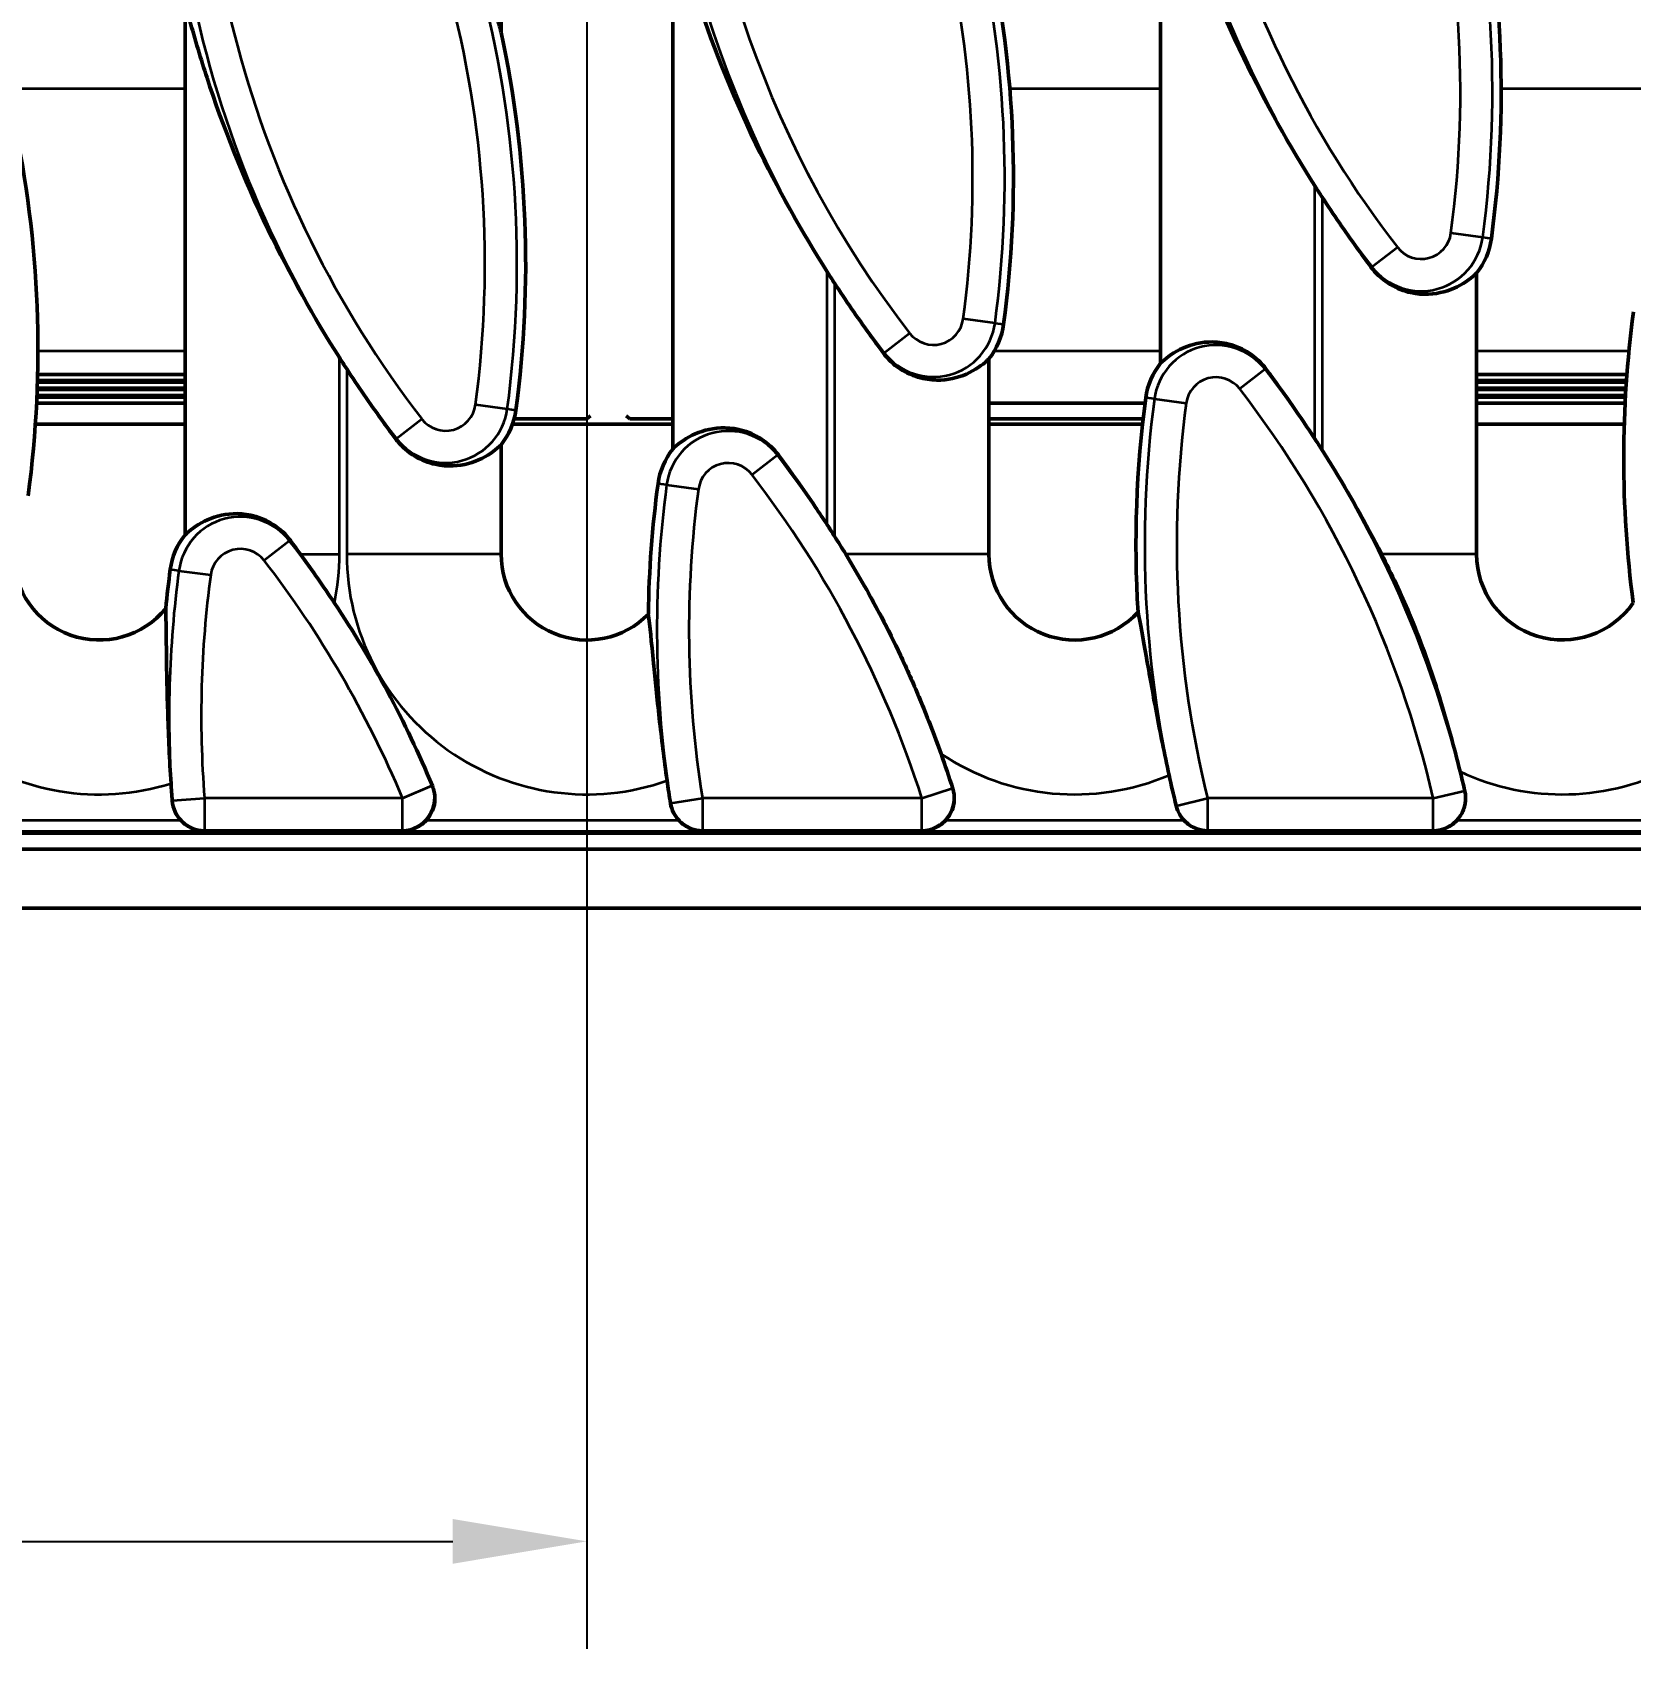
# Model space of a CAD drawing. Header units: millimetres. Extents: x 0 to 1485, y 0 to 1050.
# Drawn here: x 1116.6 to 1191, y 407.5 to 482.8 of the extents above; entities that cross this region are included whole.
import ezdxf

# ---------------------------------------------------------------- set-up
doc = ezdxf.new("R2010")
doc.units = ezdxf.units.MM
doc.header["$LTSCALE"] = 2.5
for name, color, linetype, lineweight in [('Bemaßung (ISO)', 7, 'Continuous', 25), ('Sichtbar (ISO)', 7, 'Continuous', 50), ('Sichtbar schmal (ISO)', 7, 'Continuous', 35)]:
    doc.layers.add(name, color=color, linetype=linetype, lineweight=lineweight)
doc.styles.add('TXT 3_5', font='isocpeur.ttf')
doc.dimstyles.new('Anrin Standard (DIN)', dxfattribs={"dimscale": 2.5, "dimtxt": 3.5, "dimasz": 2.5, "dimexe": 2, "dimexo": 0, "dimgap": 0.8, "dimtad": 1, "dimrnd": 1e-08, "dimtxsty": 'TXT 3_5', "dimcen": 0.09, "dimdle": 10, "dimclrd": 256, "dimclre": 256, "dimclrt": 256, "dimadec": 0, "dimazin": 2, "dimtfac": 0.714286, "dimtmove": 0, "dimatfit": 3, "dimfxl": 1, "dimtolj": 1, "dimlwd": -1, "dimlwe": -1, "dimarcsym": 0})

# ---------------------------------------------------------------- blocks, each defined once
blk = doc.blocks.new('*D26')
at = {"layer": 'Bemaßung (ISO)', "transparency": 16777216}
for p, q in [((642.405, 507.455), (642.405, 407.455)), ((1142.405, 507.455), (1142.405, 407.455)), ((648.655, 412.455), (1136.155, 412.455))]:
    blk.add_line(p, q, dxfattribs=at)
for points in [[(648.655, 413.496), (648.655, 411.413), (642.405, 412.455)], [(1136.155, 413.496), (1136.155, 411.413), (1142.405, 412.455)]]:
    blk.add_solid(points, dxfattribs=at)
at = {"layer": 'Defpoints', "color": 0, "transparency": 16777216}
for p in [(642.405, 507.455), (1142.405, 507.455), (1142.405, 412.455)]:
    blk.add_point(p, dxfattribs=at)
at = {"layer": 'Bemaßung (ISO)', "transparency": 16777216, "insert": (884.092, 423.205), "char_height": 8.75, "attachment_point": 1, "style": 'TXT 3_5'}
blk.add_mtext('\\A1;500', dxfattribs=at)

msp = doc.modelspace()

# ---------------------------------------------------------------- linework, layer by layer
at = {"layer": 'Sichtbar (ISO)'}
for p, q in [((1138.405, 497.499), (1138.405, 482.771)), ((1169.132, 467.355), (1169.132, 492.139)), ((1146.405, 463.355), (1146.405, 488.139)), ((1123.678, 459.355), (1123.678, 484.139)), ((1183.86, 471.554), (1183.86, 458.455)), ((1161.132, 467.554), (1161.132, 458.455)), ((1116.8, 466.474), (1123.678, 466.474)), ((1123.678, 466.542), (1116.802, 466.542)), ((1116.809, 466.823), (1123.678, 466.823)), ((1183.86, 466.823), (1190.864, 466.823)), ((1190.843, 466.542), (1183.86, 466.542)), ((1183.86, 466.474), (1190.838, 466.474)), ((1123.678, 465.496), (1116.762, 465.496)), ((1116.775, 465.777), (1123.678, 465.777)), ((1123.678, 465.845), (1116.778, 465.845)), ((1116.789, 466.126), (1123.678, 466.126)), ((1123.678, 466.193), (1116.791, 466.193)), ((1161.132, 465.498), (1168.412, 465.498)), ((1190.819, 466.193), (1183.86, 466.193)), ((1183.86, 466.126), (1190.815, 466.126)), ((1190.798, 465.845), (1183.86, 465.845)), ((1183.86, 465.777), (1190.795, 465.777)), ((1190.78, 465.496), (1183.86, 465.496)), ((1142.405, 464.764), (1139.013, 464.764)), ((1142.572, 464.904), (1142.405, 464.764)), ((1144.405, 464.764), (1144.238, 464.904)), ((1146.405, 464.764), (1144.405, 464.764)), ((1168.322, 464.764), (1161.132, 464.764)), ((1123.678, 464.519), (1116.705, 464.519)), ((1146.405, 464.519), (1138.938, 464.519)), ((1168.295, 464.519), (1161.132, 464.519)), ((1190.74, 464.519), (1183.86, 464.519)), ((1138.405, 463.554), (1138.405, 458.455)), ((893.166, 445.455), (1391.644, 445.455)), ((1394.905, 444.705), (389.905, 444.705)), ((389.905, 441.955), (1394.905, 441.955))]:
    msp.add_line(p, q, dxfattribs=at)
for centre, radius, start, end in [((1133.729, 479.995), 51.275, 352.3504, 12.13108), ((1111.002, 475.995), 51.275, 352.3504, 12.13108), ((1088.275, 471.995), 51.275, 352.3504, 12.13108), ((1065.547, 467.995), 51.275, 352.3504, 12.13108), ((1219.263, 502.914), 50.882, 212.45081, 213.15705), ((1181.278, 473.609), 3.3, 321.48132, 352.3504), ((1196.535, 498.914), 50.882, 212.45081, 213.15705), ((1241.99, 462.914), 51.275, 172.3504, 187.53433), ((1158.55, 469.609), 3.3, 321.48132, 352.3504), ((1173.808, 494.914), 50.882, 212.45081, 213.15705), ((1171.714, 465.3), 3.3, 141.48132, 172.3504), ((1219.263, 458.914), 51.275, 172.3504, 183.5312), ((1135.823, 465.609), 3.3, 321.48132, 352.3504), ((1148.987, 461.3), 3.3, 141.48132, 172.3504), ((1133.729, 435.995), 50.882, 32.45081, 33.15705), ((1196.535, 454.914), 51.275, 172.3504, 179.16797), ((1111.002, 431.995), 50.882, 32.45081, 33.15705), ((1126.26, 457.3), 3.3, 141.48132, 172.3504), ((1119.678, 458.455), 4, 180, 320.82077), ((1142.405, 458.455), 4, 180, 315.65128), ((1165.132, 458.455), 4, 180, 317.56852), ((1187.86, 458.455), 4, 180, 325.52962), ((1173.808, 450.914), 51.275, 172.3504, 174.38868), ((1088.275, 427.995), 50.882, 22.73262, 33.63529), ((1111.002, 431.995), 50.882, 17.78458, 19.70838), ((1219.263, 458.914), 50.882, 192.20043, 193.86361), ((1133.729, 435.995), 50.882, 12.97035, 14.02459), ((1173.808, 450.914), 50.882, 183.53961, 184.45218), ((1196.535, 454.914), 50.882, 187.92097, 189.12676)]:
    msp.add_arc(centre, radius, start, end, dxfattribs=at)
for points, knots in [([(1131.211, 499.297), (1132.391, 497.442), (1133.533, 495.411), (1135.691, 490.941), (1136.654, 488.486), (1137.661, 485.402), (1137.942, 484.469), (1138.266, 483.292), (1138.337, 483.029), (1138.405, 482.771)], [5.610352, 5.610352, 5.610352, 5.610352, 6.256852, 6.256852, 7.009099, 7.009099, 7.296608, 7.296608, 7.380319, 7.380319, 7.380319, 7.380319]), ([(1176.326, 475.612), (1175.146, 477.468), (1174.004, 479.499), (1171.847, 483.969), (1170.883, 486.424), (1169.876, 489.507), (1169.596, 490.441), (1169.271, 491.617), (1169.2, 491.88), (1169.132, 492.139)], [5.610352, 5.610352, 5.610352, 5.610352, 6.256852, 6.256852, 7.009099, 7.009099, 7.296608, 7.296608, 7.380319, 7.380319, 7.380319, 7.380319]), ([(1153.599, 471.612), (1152.419, 473.468), (1151.277, 475.499), (1149.119, 479.969), (1148.156, 482.424), (1147.149, 485.507), (1146.868, 486.441), (1146.544, 487.617), (1146.473, 487.88), (1146.405, 488.139)], [5.610352, 5.610352, 5.610352, 5.610352, 6.256852, 6.256852, 7.009099, 7.009099, 7.296608, 7.296608, 7.380319, 7.380319, 7.380319, 7.380319]), ([(1130.871, 467.612), (1129.691, 469.468), (1128.55, 471.499), (1126.392, 475.969), (1125.429, 478.424), (1124.422, 481.507), (1124.141, 482.441), (1123.817, 483.617), (1123.746, 483.88), (1123.678, 484.139)], [5.610352, 5.610352, 5.610352, 5.610352, 6.256852, 6.256852, 7.009099, 7.009099, 7.296608, 7.296608, 7.380319, 7.380319, 7.380319, 7.380319]), ([(1178.953, 471.816), (1178.724, 472.123), (1178.499, 472.43), (1177.734, 473.492), (1177.193, 474.278), (1176.666, 475.085)], [1.2694834, 1.2694834, 1.2694834, 1.2694834, 1.3818929, 1.3818929, 1.6649559, 1.6649559, 1.6649559, 1.6649559]), ([(1183.86, 471.554), (1183.747, 471.445), (1183.623, 471.339), (1183.167, 471.002), (1182.783, 470.802), (1181.889, 470.562), (1181.38, 470.514), (1180.484, 470.709), (1180.15, 470.832), (1179.528, 471.204), (1179.242, 471.454), (1178.997, 471.758), (1178.975, 471.787), (1178.953, 471.816)], [1.2625413, 1.2625413, 1.2625413, 1.2625413, 1.3515841, 1.3515841, 1.5621044, 1.5621044, 1.7726247, 1.7726247, 1.8811482, 1.8811482, 1.9896717, 1.9896717, 2.0005996, 2.0005996, 2.0005996, 2.0005996]), ([(1156.226, 467.816), (1155.997, 468.123), (1155.772, 468.43), (1155.007, 469.492), (1154.466, 470.278), (1153.939, 471.085)], [1.2694834, 1.2694834, 1.2694834, 1.2694834, 1.3818929, 1.3818929, 1.6649559, 1.6649559, 1.6649559, 1.6649559]), ([(1161.132, 467.554), (1161.02, 467.445), (1160.896, 467.339), (1160.439, 467.002), (1160.056, 466.802), (1159.162, 466.562), (1158.653, 466.514), (1157.757, 466.709), (1157.423, 466.832), (1156.801, 467.204), (1156.515, 467.454), (1156.27, 467.758), (1156.248, 467.787), (1156.226, 467.816)], [1.2625413, 1.2625413, 1.2625413, 1.2625413, 1.3515841, 1.3515841, 1.5621044, 1.5621044, 1.7726247, 1.7726247, 1.8811482, 1.8811482, 1.9896717, 1.9896717, 2.0005996, 2.0005996, 2.0005996, 2.0005996]), ([(1169.132, 467.355), (1169.245, 467.464), (1169.369, 467.571), (1169.825, 467.907), (1170.208, 468.107), (1171.103, 468.347), (1171.612, 468.396), (1172.508, 468.2), (1172.842, 468.077), (1173.463, 467.706), (1173.75, 467.456), (1173.995, 467.151), (1174.017, 467.123), (1174.038, 467.093)], [1.2625413, 1.2625413, 1.2625413, 1.2625413, 1.3515841, 1.3515841, 1.5621044, 1.5621044, 1.7726247, 1.7726247, 1.8811482, 1.8811482, 1.9896717, 1.9896717, 2.0005996, 2.0005996, 2.0005996, 2.0005996]), ([(1133.499, 463.816), (1133.269, 464.123), (1133.045, 464.43), (1132.28, 465.492), (1131.739, 466.278), (1131.211, 467.085)], [1.2694834, 1.2694834, 1.2694834, 1.2694834, 1.3818929, 1.3818929, 1.6649559, 1.6649559, 1.6649559, 1.6649559]), ([(1174.038, 467.093), (1174.104, 467.005), (1174.169, 466.918), (1174.943, 465.872), (1175.646, 464.866), (1176.326, 463.824)], [4.7050934, 4.7050934, 4.7050934, 4.7050934, 4.73807, 4.73807, 5.1004325, 5.1004325, 5.1004325, 5.1004325]), ([(1146.405, 463.355), (1146.517, 463.464), (1146.641, 463.571), (1147.098, 463.907), (1147.481, 464.107), (1148.375, 464.347), (1148.885, 464.396), (1149.78, 464.2), (1150.115, 464.077), (1150.736, 463.706), (1151.022, 463.456), (1151.267, 463.151), (1151.289, 463.123), (1151.311, 463.093)], [1.2625413, 1.2625413, 1.2625413, 1.2625413, 1.3515841, 1.3515841, 1.5621044, 1.5621044, 1.7726247, 1.7726247, 1.8811482, 1.8811482, 1.9896717, 1.9896717, 2.0005996, 2.0005996, 2.0005996, 2.0005996]), ([(1138.405, 463.554), (1138.293, 463.445), (1138.169, 463.339), (1137.712, 463.002), (1137.329, 462.802), (1136.435, 462.562), (1135.925, 462.514), (1135.03, 462.709), (1134.695, 462.832), (1134.074, 463.204), (1133.788, 463.454), (1133.543, 463.758), (1133.521, 463.787), (1133.499, 463.816)], [1.2625413, 1.2625413, 1.2625413, 1.2625413, 1.3515841, 1.3515841, 1.5621044, 1.5621044, 1.7726247, 1.7726247, 1.8811482, 1.8811482, 1.9896717, 1.9896717, 2.0005996, 2.0005996, 2.0005996, 2.0005996]), ([(1176.666, 463.297), (1176.806, 463.077), (1176.945, 462.854), (1177.916, 461.283), (1178.707, 459.881), (1179.434, 458.455)], [5.03864, 5.03864, 5.03864, 5.03864, 5.1143786, 5.1143786, 5.5708105, 5.5708105, 5.5708105, 5.5708105]), ([(1151.311, 463.093), (1151.894, 462.313), (1152.476, 461.497), (1153.232, 460.381), (1153.416, 460.104), (1153.599, 459.824)], [4.2537697, 4.2537697, 4.2537697, 4.2537697, 4.5467408, 4.5467408, 4.6422029, 4.6422029, 4.6422029, 4.6422029]), ([(1123.678, 459.355), (1123.79, 459.464), (1123.914, 459.571), (1124.371, 459.907), (1124.754, 460.107), (1125.648, 460.347), (1126.157, 460.396), (1127.053, 460.2), (1127.387, 460.077), (1128.009, 459.706), (1128.295, 459.456), (1128.54, 459.151), (1128.562, 459.123), (1128.584, 459.093)], [1.2625413, 1.2625413, 1.2625413, 1.2625413, 1.3515841, 1.3515841, 1.5621044, 1.5621044, 1.7726247, 1.7726247, 1.8811482, 1.8811482, 1.9896717, 1.9896717, 2.0005996, 2.0005996, 2.0005996, 2.0005996]), ([(1154.465, 458.455), (1154.765, 457.964), (1155.058, 457.47), (1155.609, 456.503), (1155.87, 456.028), (1156.439, 454.946), (1156.728, 454.368), (1157.325, 453.1), (1157.61, 452.454), (1158.244, 450.931), (1158.583, 450.049), (1158.903, 449.154)], [-1.030478, -1.030478, -1.030478, -1.030478, -0.8584, -0.8584, -0.697116, -0.697116, -0.498004, -0.498004, -0.284965, -0.284965, 0, 0, 0, 0]), ([(1179.434, 458.455), (1179.666, 457.999), (1179.893, 457.536), (1180.326, 456.608), (1180.527, 456.156), (1180.972, 455.097), (1181.194, 454.53), (1181.675, 453.21), (1181.916, 452.486), (1182.498, 450.605), (1182.802, 449.497), (1183.094, 448.326)], [-1.096735, -1.096735, -1.096735, -1.096735, -0.939935, -0.939935, -0.786899, -0.786899, -0.59508, -0.59508, -0.361992, -0.361992, 0, 0, 0, 0]), ([(1123.023, 447.773), (1122.956, 448.864), (1122.907, 449.94), (1122.841, 451.959), (1122.823, 452.88), (1122.797, 454.593), (1122.79, 455.323), (1122.778, 455.928)], [-0.8843996, -0.8843996, -0.8843996, -0.8843996, -0.5894417, -0.5894417, -0.3017852, -0.3017852, 0, 0, 0, 0]), ([(1169.53, 448.161), (1169.315, 449.156), (1169.117, 450.143), (1168.764, 452.008), (1168.611, 452.873), (1168.315, 454.55), (1168.189, 455.262), (1168.085, 455.756)], [-0.7974145, -0.7974145, -0.7974145, -0.7974145, -0.5446426, -0.5446426, -0.294853, -0.294853, 0, 0, 0, 0]), ([(1146.139, 447.902), (1146.001, 448.893), (1145.879, 449.875), (1145.669, 451.735), (1145.582, 452.599), (1145.408, 454.365), (1145.333, 455.132), (1145.265, 455.659)], [-0.7784973, -0.7784973, -0.7784973, -0.7784973, -0.5388847, -0.5388847, -0.3020783, -0.3020783, 0, 0, 0, 0]), ([(1135.204, 447.658), (1135.28, 447.476), (1135.32, 447.28), (1135.322, 446.888), (1135.285, 446.695), (1135.141, 446.34), (1135.038, 446.18), (1134.907, 446.044)], [0, 0, 0, 0, 0.0592407, 0.0592407, 0.1176998, 0.1176998, 0.1743219, 0.1743219, 0.1743219, 0.1743219]), ([(1159.452, 447.537), (1159.512, 447.349), (1159.535, 447.152), (1159.504, 446.761), (1159.45, 446.572), (1159.296, 446.269), (1159.21, 446.149), (1159.11, 446.044)], [0, 0, 0, 0, 0.0590886, 0.0590886, 0.1174967, 0.1174967, 0.1613716, 0.1613716, 0.1613716, 0.1613716]), ([(1183.313, 447.416), (1183.357, 447.224), (1183.363, 447.026), (1183.299, 446.64), (1183.23, 446.456), (1183.072, 446.202), (1183.008, 446.119), (1182.936, 446.044)], [0, 0, 0, 0, 0.0589687, 0.0589687, 0.117341, 0.117341, 0.148754, 0.148754, 0.148754, 0.148754]), ([(1123.492, 446.044), (1123.377, 446.163), (1123.283, 446.301), (1123.139, 446.613), (1123.094, 446.787), (1123.08, 446.964)], [0.1207297, 0.1207297, 0.1207297, 0.1207297, 0.1703871, 0.1703871, 0.2238596, 0.2238596, 0.2238596, 0.2238596]), ([(1146.696, 446.044), (1146.595, 446.149), (1146.511, 446.267), (1146.372, 446.537), (1146.323, 446.687), (1146.298, 446.843)], [0.12070111, 0.12070111, 0.12070111, 0.12070111, 0.16422041, 0.16422041, 0.2115589, 0.2115589, 0.2115589, 0.2115589]), ([(1170.237, 446.044), (1170.151, 446.134), (1170.076, 446.234), (1169.947, 446.461), (1169.896, 446.589), (1169.863, 446.722)], [0.12067766, 0.12067766, 0.12067766, 0.12067766, 0.15798761, 0.15798761, 0.19911986, 0.19911986, 0.19911986, 0.19911986]), ([(1123.492, 446.044), (1123.564, 445.969), (1123.647, 445.896), (1123.856, 445.748), (1123.982, 445.68), (1124.254, 445.582), (1124.391, 445.554), (1124.529, 445.546), (1124.531, 445.546), (1124.533, 445.546)], [-0.1380833, -0.1380833, -0.1380833, -0.1380833, -0.0969786, -0.0969786, -0.0478883, -0.0478883, 0, 0, 0.0006097, 0.0006097, 0.0006097, 0.0006097]), ([(1133.885, 445.546), (1133.887, 445.546), (1133.889, 445.546), (1134.023, 445.554), (1134.157, 445.582), (1134.421, 445.679), (1134.544, 445.746), (1134.751, 445.894), (1134.834, 445.968), (1134.907, 446.044)], [-0.1053965, -0.1053965, -0.1053965, -0.1053965, -0.104934, -0.104934, -0.0687552, -0.0687552, -0.0316419, -0.0316419, -0.0000392, -0.0000392, -0.0000392, -0.0000392]), ([(1146.696, 446.044), (1146.768, 445.969), (1146.851, 445.896), (1147.06, 445.748), (1147.186, 445.68), (1147.459, 445.582), (1147.597, 445.554), (1147.736, 445.546), (1147.737, 445.546), (1147.739, 445.546)], [-0.1383888, -0.1383888, -0.1383888, -0.1383888, -0.0972615, -0.0972615, -0.048032, -0.048032, 0, 0, 0.0006113, 0.0006113, 0.0006113, 0.0006113]), ([(1158.084, 445.546), (1158.086, 445.546), (1158.087, 445.546), (1158.223, 445.554), (1158.357, 445.582), (1158.622, 445.679), (1158.746, 445.747), (1158.954, 445.894), (1159.037, 445.968), (1159.11, 446.044)], [-0.1053773, -0.1053773, -0.1053773, -0.1053773, -0.1049149, -0.1049149, -0.0686926, -0.0686926, -0.0315361, -0.0315361, -0.0000394, -0.0000394, -0.0000394, -0.0000394]), ([(1170.237, 446.044), (1170.309, 445.969), (1170.391, 445.896), (1170.601, 445.748), (1170.728, 445.68), (1171.001, 445.582), (1171.14, 445.554), (1171.279, 445.546), (1171.281, 445.546), (1171.283, 445.546)], [-0.1386812, -0.1386812, -0.1386812, -0.1386812, -0.0975303, -0.0975303, -0.0481715, -0.0481715, 0, 0, 0.000613, 0.000613, 0.000613, 0.000613]), ([(1181.907, 445.546), (1181.908, 445.546), (1181.91, 445.546), (1182.046, 445.554), (1182.181, 445.582), (1182.448, 445.679), (1182.573, 445.747), (1182.78, 445.895), (1182.863, 445.969), (1182.936, 446.044)], [-0.1053647, -0.1053647, -0.1053647, -0.1053647, -0.1049022, -0.1049022, -0.0686405, -0.0686405, -0.0314468, -0.0314468, -0.0000397, -0.0000397, -0.0000397, -0.0000397])]:
    msp.add_open_spline(points, degree=3, knots=knots, dxfattribs=at)
for points in [[(1128.584, 459.093), (1128.741, 458.883), (1128.898, 458.67), (1129.055, 458.455)], [(1153.939, 459.297), (1154.116, 459.019), (1154.291, 458.738), (1154.465, 458.455)], [(1129.055, 458.455), (1129.601, 457.706), (1130.122, 456.954), (1130.638, 456.179)]]:
    msp.add_open_spline(points, degree=3, dxfattribs=at)
at = {"layer": 'Sichtbar schmal (ISO)'}
for p, q in [((1123.678, 480.138), (1115.678, 480.138)), ((1169.132, 480.138), (1162.11, 480.138)), ((1191.86, 480.138), (1185.004, 480.138)), ((1176.326, 463.824), (1176.326, 475.612)), ((1176.666, 475.085), (1176.666, 463.297)), ((1182.666, 473.423), (1184.147, 473.224)), ((1184.147, 473.224), (1184.548, 473.17)), ((1178.986, 471.841), (1180.169, 472.754)), ((1153.599, 459.824), (1153.599, 471.612)), ((1178.986, 471.841), (1178.953, 471.816)), ((1153.939, 471.085), (1153.939, 459.297)), ((1161.419, 469.224), (1159.938, 469.423)), ((1161.419, 469.224), (1161.821, 469.17)), ((1156.258, 467.841), (1157.441, 468.754)), ((1123.678, 467.918), (1116.823, 467.918)), ((1156.258, 467.841), (1156.226, 467.816)), ((1169.132, 467.918), (1161.384, 467.918)), ((1190.959, 467.918), (1183.86, 467.918)), ((1130.871, 458.455), (1130.871, 467.612)), ((1131.211, 467.085), (1131.211, 458.455)), ((1174.006, 467.069), (1172.823, 466.156)), ((1174.006, 467.069), (1174.038, 467.093)), ((1168.845, 465.686), (1168.444, 465.74)), ((1168.845, 465.686), (1170.326, 465.487)), ((1133.531, 463.841), (1134.714, 464.754)), ((1137.211, 465.423), (1138.692, 465.224)), ((1138.692, 465.224), (1139.094, 465.17)), ((1133.531, 463.841), (1133.499, 463.816)), ((1151.279, 463.069), (1150.096, 462.156)), ((1151.279, 463.069), (1151.311, 463.093)), ((1146.118, 461.686), (1145.716, 461.74)), ((1146.118, 461.686), (1147.599, 461.487)), ((1128.552, 459.069), (1127.369, 458.156)), ((1128.552, 459.069), (1128.584, 459.093)), ((1129.055, 458.455), (1130.871, 458.455)), ((1138.405, 458.455), (1131.211, 458.455)), ((1161.132, 458.455), (1154.465, 458.455)), ((1183.86, 458.455), (1179.434, 458.455)), ((1123.391, 457.686), (1122.989, 457.74)), ((1123.391, 457.686), (1124.872, 457.487)), ((1133.808, 447.092), (1135.186, 447.67)), ((1158.013, 447.092), (1159.436, 447.549)), ((1181.842, 447.092), (1183.298, 447.428)), ((1123.091, 446.976), (1124.58, 447.092)), ((1124.58, 447.092), (1124.58, 445.597)), ((1133.808, 447.092), (1124.58, 447.092)), ((1133.808, 445.597), (1133.808, 447.092)), ((1146.308, 446.855), (1147.783, 447.092)), ((1147.783, 447.092), (1147.783, 445.597)), ((1158.013, 447.092), (1147.783, 447.092)), ((1158.013, 445.597), (1158.013, 447.092)), ((1169.872, 446.734), (1171.323, 447.092)), ((1171.323, 447.092), (1171.323, 445.597)), ((1181.842, 447.092), (1171.323, 447.092)), ((1181.842, 445.597), (1181.842, 447.092)), ((1123.492, 446.044), (1110.29, 446.044)), ((1146.696, 446.044), (1134.907, 446.044)), ((1170.237, 446.044), (1159.11, 446.044)), ((1194.132, 446.044), (1182.936, 446.044)), ((1109.274, 445.546), (1124.533, 445.546)), ((1124.58, 445.597), (1133.808, 445.597)), ((1133.885, 445.546), (1147.739, 445.546)), ((1147.783, 445.597), (1158.013, 445.597)), ((1158.084, 445.546), (1171.283, 445.546)), ((1171.323, 445.597), (1181.842, 445.597)), ((1181.907, 445.546), (1195.181, 445.546))]:
    msp.add_line(p, q, dxfattribs=at)
for centre, radius, start, end in [((1133.729, 479.995), 50.87, 352.3504, 37.6496), ((1133.729, 479.995), 49.376, 352.3504, 37.6496), ((1219.263, 502.914), 50.87, 172.3504, 217.6496), ((1219.263, 502.914), 49.376, 172.3504, 217.6496), ((1111.002, 475.995), 50.87, 352.3504, 34.24415), ((1111.002, 475.995), 49.376, 352.3504, 33.41404), ((1088.275, 471.995), 50.87, 352.3504, 37.6496), ((1173.808, 494.914), 50.87, 172.3504, 217.6496), ((1088.275, 471.995), 49.376, 352.3504, 37.6496), ((1173.808, 494.914), 49.376, 172.3504, 217.6496), ((1196.535, 498.914), 49.376, 181.20642, 217.6496), ((1196.535, 498.914), 50.87, 181.67175, 217.6496), ((1181.278, 473.609), 2.895, 217.6496, 352.3504), ((1181.278, 473.609), 1.401, 217.6496, 352.3504), ((1158.55, 469.609), 2.895, 217.6496, 352.3504), ((1158.55, 469.609), 1.401, 217.6496, 352.3504), ((1171.714, 465.3), 2.895, 37.6496, 172.3504), ((1133.729, 435.995), 50.87, 12.98702, 37.6496), ((1171.714, 465.3), 1.401, 37.6496, 172.3504), ((1219.263, 458.914), 50.87, 172.3504, 193.85322), ((1219.263, 458.914), 49.376, 172.3504, 193.85322), ((1133.729, 435.995), 49.376, 12.98702, 37.6496), ((1135.823, 465.609), 2.895, 217.6496, 352.3504), ((1135.823, 465.609), 1.401, 217.6496, 352.3504), ((1148.987, 461.3), 2.895, 37.6496, 172.3504), ((1148.987, 461.3), 1.401, 37.6496, 172.3504), ((1111.002, 431.995), 50.87, 17.80277, 37.6496), ((1111.002, 431.995), 49.376, 17.80277, 37.6496), ((1196.535, 454.914), 50.87, 172.3504, 189.11545), ((1196.535, 454.914), 49.376, 172.3504, 189.11545), ((1126.26, 457.3), 2.895, 37.6496, 172.3504), ((1126.26, 457.3), 1.401, 37.6496, 172.3504), ((1088.275, 427.995), 50.87, 22.75258, 37.6496), ((1119.678, 458.455), 11.194, 180, 287.39122), ((1088.275, 427.995), 49.376, 22.75258, 37.6496), ((1119.678, 458.455), 11.194, 348.2699, 0), ((1142.405, 458.455), 11.194, 180, 289.48694), ((1173.808, 450.914), 50.87, 172.3504, 184.4399), ((1173.808, 450.914), 49.376, 172.3504, 184.4399), ((1165.132, 458.455), 11.194, 236.18618, 293.1343), ((1187.86, 458.455), 11.194, 244.80388, 298.28544)]:
    msp.add_arc(centre, radius, start, end, dxfattribs=at)
for centre, major_axis, ratio, start_param, end_param in [((1133.808, 447.092), (0.831, 1.249), 0.987747, 3.734135, 5.690643), ((1158.013, 447.092), (0.884, 1.212), 0.989154, 3.776832, 5.647946), ((1181.842, 447.092), (0.934, 1.174), 0.990271, 3.818426, 5.606352), ((1124.58, 447.092), (1.101, -1.019), 0.992971, 3.969252, 5.455526), ((1147.783, 447.092), (1.142, -0.973), 0.993457, 4.009777, 5.415001), ((1171.323, 447.092), (1.181, -0.925), 0.993881, 4.05086, 5.373918)]:
    msp.add_ellipse(centre, major_axis=major_axis, ratio=ratio, start_param=start_param, end_param=end_param, dxfattribs=at)
for points in [[(1135.204, 447.658), (1135.198, 447.662), (1135.192, 447.666), (1135.186, 447.67)], [(1159.452, 447.537), (1159.447, 447.541), (1159.441, 447.545), (1159.436, 447.549)], [(1183.313, 447.416), (1183.308, 447.42), (1183.303, 447.424), (1183.298, 447.428)], [(1123.091, 446.976), (1123.087, 446.972), (1123.083, 446.968), (1123.08, 446.964)], [(1146.308, 446.855), (1146.304, 446.851), (1146.301, 446.847), (1146.298, 446.843)], [(1169.872, 446.734), (1169.869, 446.73), (1169.866, 446.726), (1169.863, 446.722)], [(1124.533, 445.546), (1124.545, 445.559), (1124.557, 445.573), (1124.57, 445.586)], [(1124.57, 445.586), (1124.573, 445.59), (1124.577, 445.594), (1124.58, 445.597)], [(1133.808, 445.597), (1133.814, 445.594), (1133.82, 445.59), (1133.826, 445.586)], [(1133.826, 445.586), (1133.846, 445.573), (1133.866, 445.559), (1133.885, 445.546)], [(1147.739, 445.546), (1147.751, 445.559), (1147.762, 445.573), (1147.773, 445.586)], [(1147.773, 445.586), (1147.776, 445.59), (1147.78, 445.594), (1147.783, 445.597)], [(1158.013, 445.597), (1158.019, 445.594), (1158.024, 445.59), (1158.029, 445.586)], [(1158.029, 445.586), (1158.047, 445.573), (1158.066, 445.559), (1158.084, 445.546)], [(1171.283, 445.546), (1171.293, 445.559), (1171.304, 445.573), (1171.314, 445.586)], [(1171.314, 445.586), (1171.317, 445.59), (1171.32, 445.594), (1171.323, 445.597)], [(1181.842, 445.597), (1181.847, 445.594), (1181.852, 445.59), (1181.857, 445.586)], [(1181.857, 445.586), (1181.873, 445.573), (1181.89, 445.559), (1181.907, 445.546)]]:
    msp.add_open_spline(points, degree=3, dxfattribs=at)

# ---------------------------------------------------------------- dimensions: what is measured, and where the dimension line sits
at = {"layer": 'Bemaßung (ISO)'}
dim = msp.add_linear_dim(base=(1142.405, 412.455), p1=(642.405, 507.455), p2=(1142.405, 507.455), angle=180, dimstyle='Anrin Standard (DIN)', override={"dimgap": 0.8, "dimdec": 2, "dimtol": 0, "dimlim": 0, "dimtp": 0, "dimtm": 0, "dimtdec": 2, "dimtofl": 0, "dimatfit": 1}, dxfattribs=at)
dim.commit()
dim.dimension.update_dxf_attribs({"geometry": '*D26', "text_midpoint": (892.405, 412.455), "dimtype": 160})

doc.saveas('drawing.dxf')
